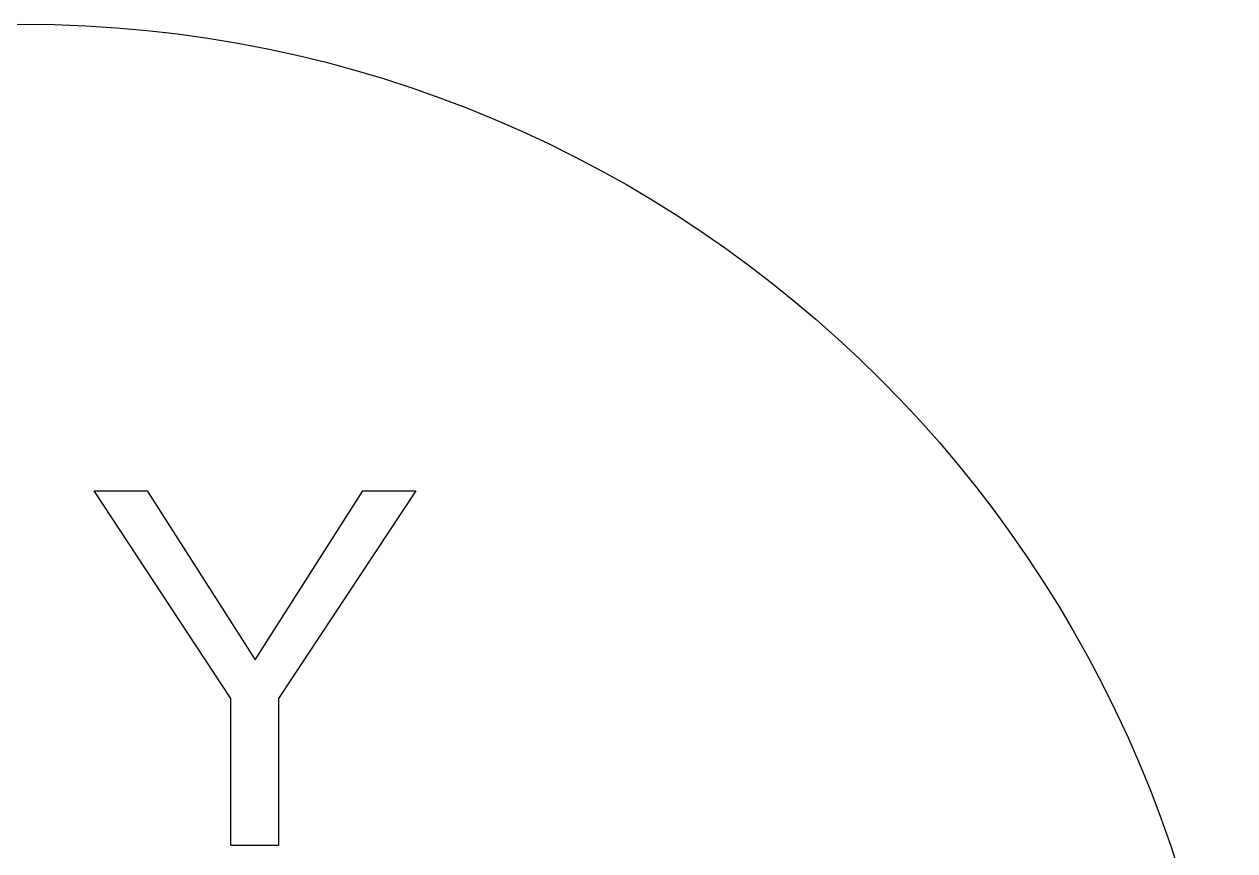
# Model space of a CAD drawing. Extents: x -25 to 25, y -25 to 25.
# Drawn here: x 0.02 to 25, y 7.93 to 25 of the extents above; entities that cross this region are included whole.
import ezdxf

# ---------------------------------------------------------------- set-up
doc = ezdxf.new("R2010")
doc.units = 0
doc.layers.add('MODELSKETCH_VISIBLE', color=7, linetype='CONTINUOUS')

msp = doc.modelspace()

# ---------------------------------------------------------------- linework, layer by layer
at = {"layer": 'MODELSKETCH_VISIBLE'}
for p, q in [((1.462, 15.369), (2.554, 15.369)), ((4.28, 11.078), (1.462, 15.369)), ((4.28, 11.078), (1.462, 15.369)), ((1.462, 15.369), (2.554, 15.369)), ((2.554, 15.369), (4.786, 11.879)), ((2.554, 15.369), (4.786, 11.879)), ((4.786, 11.879), (7.006, 15.369)), ((4.786, 11.879), (7.006, 15.369)), ((8.098, 15.369), (5.268, 11.078)), ((8.098, 15.369), (5.268, 11.078)), ((7.006, 15.369), (8.098, 15.369)), ((7.006, 15.369), (8.098, 15.369)), ((4.28, 8.041), (4.28, 11.078)), ((4.28, 8.041), (4.28, 11.078)), ((5.268, 11.078), (5.268, 8.041)), ((5.268, 11.078), (5.268, 8.041)), ((5.268, 8.041), (4.28, 8.041)), ((5.268, 8.041), (4.28, 8.041))]:
    msp.add_line(p, q, dxfattribs=at)
msp.add_circle((0, 0), 25, dxfattribs=at)
msp.add_circle((0, 0), 25, dxfattribs=at)

doc.saveas('drawing.dxf')
